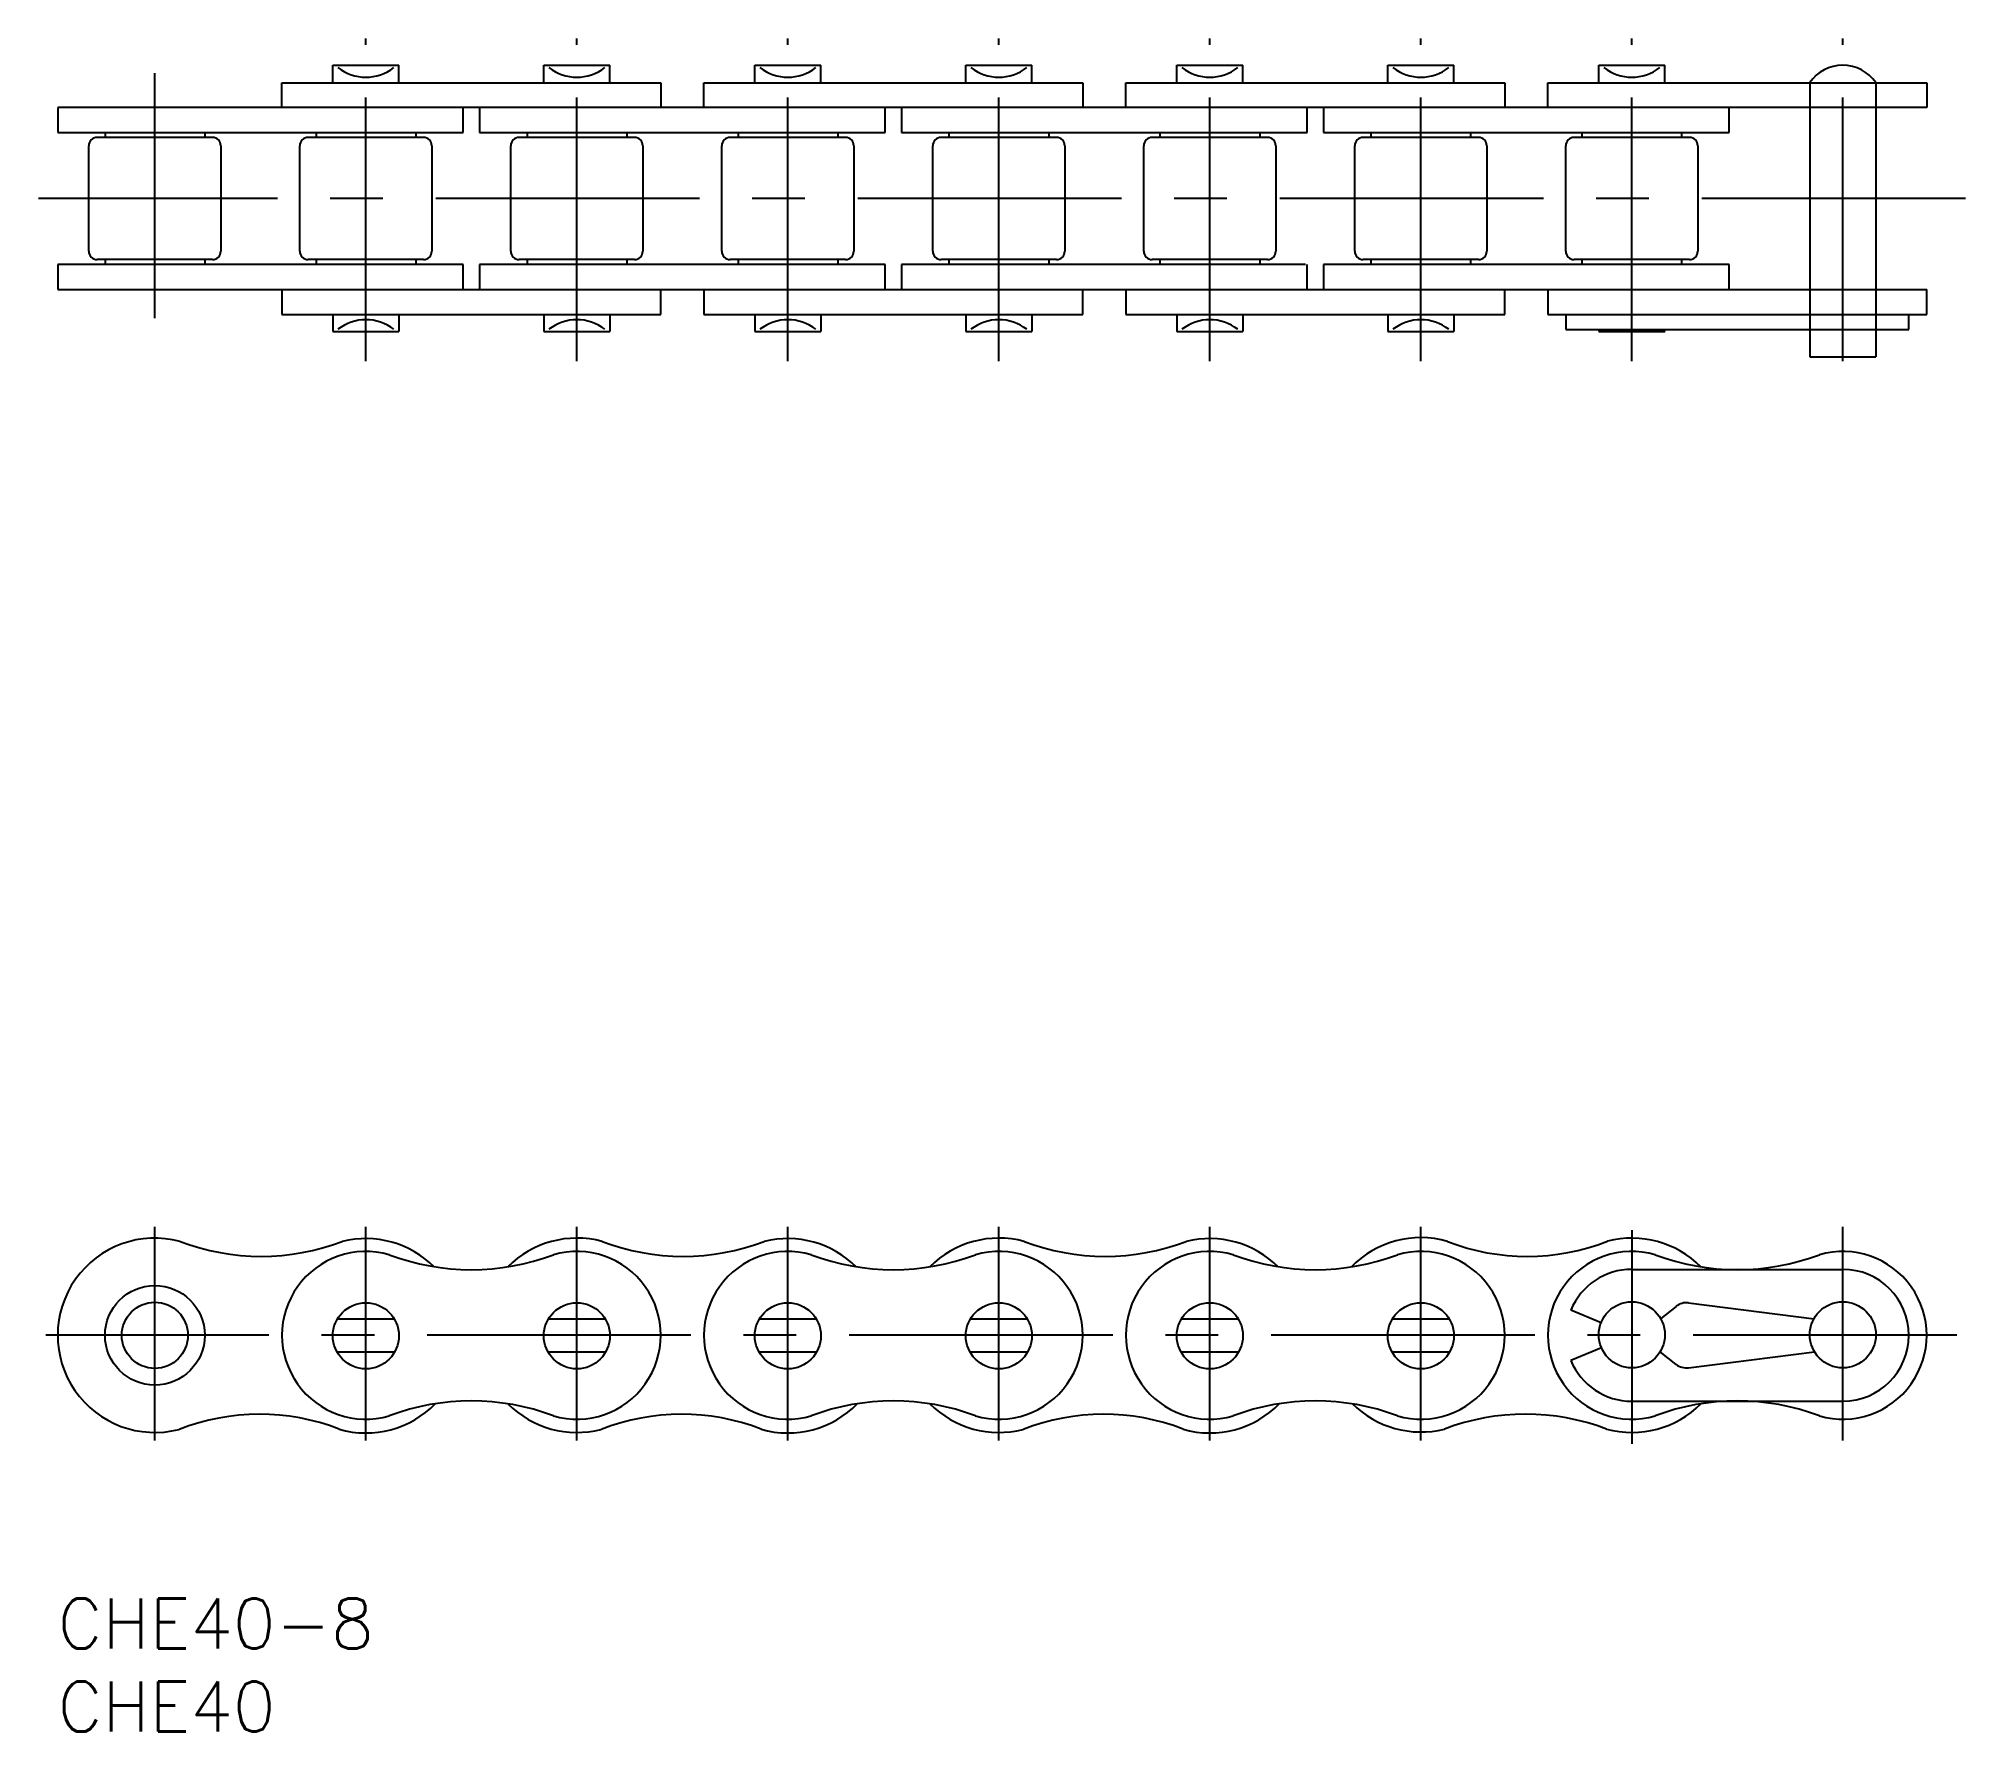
# Model space of a CAD drawing. Extents: x -1 to 115, y -8 to 94.
import ezdxf

# ---------------------------------------------------------------- set-up
doc = ezdxf.new("R2010")
doc.units = 0
doc.header["$LTSCALE"] = 0.5
doc.linetypes.add('CENTER', pattern=[50.8, 31.75, -6.35, 6.35, -6.35])
for name, color, linetype in [('MSM_CENTER', 1, 'CENTER'), ('MSM_CONTINUOUS', 7, 'CONTINUOUS'), ('MSM_PART_NUMBER', 7, 'CONTINUOUS')]:
    doc.layers.add(name, color=color, linetype=linetype)
doc.styles.get("Standard").update_dxf_attribs({"font": 'txt.shx', "height": 3, "bigfont": 'bigfont.shx'})

# ---------------------------------------------------------------- blocks, each defined once
blk = doc.blocks.new('*U3')
at = {"layer": 'MSM_PART_NUMBER'}
blk.add_text('CHE40-8', height=3, dxfattribs=at).set_placement((0, -3))
blk = doc.blocks.new('*U4')
at = {"layer": 'MSM_PART_NUMBER'}
blk.add_text('CHE40', height=3, dxfattribs=at).set_placement((0, -8))

msp = doc.modelspace()

# ---------------------------------------------------------------- linework, layer by layer
at = {"layer": 'MSM_CENTER'}
for p, q in [((18.55, 74.49), (18.55, 93.92)), ((31.25, 74.49), (31.25, 93.92)), ((43.95, 74.49), (43.95, 93.92)), ((56.65, 74.49), (56.65, 93.92)), ((69.35, 74.49), (69.35, 93.92)), ((82.05, 74.49), (82.05, 93.92)), ((94.75, 74.49), (94.75, 93.92)), ((107.45, 74.49), (107.45, 93.92)), ((5.85, 77.08), (5.85, 91.84)), ((114.83, 84.29), (-1.15, 84.29)), ((5.85, 9.52), (5.85, 22.38)), ((18.55, 9.52), (18.55, 22.38)), ((31.25, 9.52), (31.25, 22.38)), ((43.95, 9.52), (43.95, 22.38)), ((56.65, 9.52), (56.65, 22.38)), ((69.35, 9.52), (69.35, 22.38)), ((82.05, 9.52), (82.05, 22.38)), ((94.75, 22.18), (94.75, 9.32)), ((107.45, 9.52), (107.45, 22.38)), ((114.31, 15.85), (-0.72, 15.85))]:
    msp.add_line(p, q, dxfattribs=at)
at = {"layer": 'MSM_CONTINUOUS'}
for p, q in [((16.56, 92.31), (20.53, 92.31)), ((16.56, 91.26), (16.56, 92.31)), ((20.53, 91.26), (20.53, 92.31)), ((29.26, 92.31), (33.23, 92.31)), ((29.26, 91.26), (29.26, 92.31)), ((33.23, 91.26), (33.23, 92.31)), ((41.96, 92.31), (45.93, 92.31)), ((41.96, 91.26), (41.96, 92.31)), ((45.93, 91.26), (45.93, 92.31)), ((54.66, 92.31), (58.63, 92.31)), ((54.66, 91.26), (54.66, 92.31)), ((58.63, 91.26), (58.63, 92.31)), ((67.36, 92.31), (71.33, 92.31)), ((67.36, 91.26), (67.36, 92.31)), ((71.33, 91.26), (71.33, 92.31)), ((80.06, 92.31), (84.03, 92.31)), ((80.06, 91.26), (80.06, 92.31)), ((84.03, 91.26), (84.03, 92.31)), ((92.76, 92.31), (96.73, 92.31)), ((92.76, 91.26), (92.76, 92.31)), ((96.73, 91.26), (96.73, 92.31)), ((13.5, 91.26), (36.3, 91.26)), ((13.5, 89.76), (13.5, 91.26)), ((36.3, 91.26), (36.3, 89.76)), ((38.9, 91.26), (61.7, 91.26)), ((38.9, 89.76), (38.9, 91.26)), ((61.7, 91.26), (61.7, 89.76)), ((64.3, 91.26), (87.1, 91.26)), ((64.3, 89.76), (64.3, 91.26)), ((87.1, 91.26), (87.1, 89.76)), ((89.7, 91.26), (112.5, 91.26)), ((89.7, 89.76), (89.7, 91.26)), ((105.46, 91.26), (105.46, 74.76)), ((109.43, 91.26), (109.43, 74.76)), ((112.5, 91.26), (112.5, 89.76)), ((112.5, 89.76), (0, 89.76)), ((0, 89.76), (0, 88.26)), ((24.4, 88.26), (24.4, 89.76)), ((25.4, 89.76), (25.4, 88.26)), ((49.8, 88.26), (49.8, 89.76)), ((50.8, 89.76), (50.8, 88.26)), ((75.2, 88.26), (75.2, 89.76)), ((76.2, 89.76), (76.2, 88.26)), ((100.6, 88.26), (100.6, 89.76)), ((0, 88.26), (24.4, 88.26)), ((2.85, 88.26), (2.85, 87.96)), ((8.85, 88.26), (8.85, 87.96)), ((15.55, 88.26), (15.55, 87.96)), ((21.55, 88.26), (21.55, 87.96)), ((25.4, 88.26), (49.8, 88.26)), ((28.25, 88.26), (28.25, 87.96)), ((34.25, 88.26), (34.25, 87.96)), ((40.95, 88.26), (40.95, 87.96)), ((46.95, 88.26), (46.95, 87.96)), ((50.8, 88.26), (75.2, 88.26)), ((53.65, 88.26), (53.65, 87.96)), ((59.65, 88.26), (59.65, 87.96)), ((66.35, 88.26), (66.35, 87.96)), ((72.35, 88.26), (72.35, 87.96)), ((76.2, 88.26), (100.6, 88.26)), ((79.05, 88.26), (79.05, 87.96)), ((85.05, 88.26), (85.05, 87.96)), ((91.75, 88.26), (91.75, 87.96)), ((97.75, 88.26), (97.75, 87.96)), ((1.87, 81.11), (1.87, 87.46)), ((9.32, 87.96), (2.37, 87.96)), ((9.82, 87.46), (9.82, 81.11)), ((14.57, 81.11), (14.57, 87.46)), ((22.02, 87.96), (15.07, 87.96)), ((22.52, 87.46), (22.52, 81.11)), ((27.27, 81.11), (27.27, 87.46)), ((34.72, 87.96), (27.77, 87.96)), ((35.22, 87.46), (35.22, 81.11)), ((39.97, 81.11), (39.97, 87.46)), ((47.42, 87.96), (40.47, 87.96)), ((47.92, 87.46), (47.92, 81.11)), ((52.67, 81.11), (52.67, 87.46)), ((60.12, 87.96), (53.17, 87.96)), ((60.62, 87.46), (60.62, 81.11)), ((65.37, 81.11), (65.37, 87.46)), ((72.82, 87.96), (65.87, 87.96)), ((73.32, 87.46), (73.32, 81.11)), ((78.07, 81.11), (78.07, 87.46)), ((85.52, 87.96), (78.57, 87.96)), ((86.02, 87.46), (86.02, 81.11)), ((90.77, 81.11), (90.77, 87.46)), ((98.22, 87.96), (91.27, 87.96)), ((98.72, 87.46), (98.72, 81.11)), ((24.4, 80.31), (0, 80.31)), ((0, 80.31), (0, 78.81)), ((9.32, 80.61), (2.37, 80.61)), ((2.85, 80.61), (2.85, 80.31)), ((8.85, 80.61), (8.85, 80.31)), ((22.02, 80.61), (15.07, 80.61)), ((15.55, 80.61), (15.55, 80.31)), ((21.55, 80.61), (21.55, 80.31)), ((24.4, 78.81), (24.4, 80.31)), ((49.8, 80.31), (25.4, 80.31)), ((25.4, 80.31), (25.4, 78.81)), ((34.72, 80.61), (27.77, 80.61)), ((28.25, 80.61), (28.25, 80.31)), ((34.25, 80.61), (34.25, 80.31)), ((47.42, 80.61), (40.47, 80.61)), ((40.95, 80.61), (40.95, 80.31)), ((46.95, 80.61), (46.95, 80.31)), ((49.8, 78.81), (49.8, 80.31)), ((75.11, 80.31), (50.8, 80.31)), ((50.8, 80.31), (50.8, 78.81)), ((60.12, 80.61), (53.17, 80.61)), ((53.65, 80.61), (53.65, 80.31)), ((59.65, 80.61), (59.65, 80.31)), ((72.82, 80.61), (65.87, 80.61)), ((66.35, 80.61), (66.35, 80.31)), ((72.35, 80.61), (72.35, 80.31)), ((75.2, 78.81), (75.2, 80.31)), ((100.6, 80.31), (76.2, 80.31)), ((76.2, 80.31), (76.2, 78.81)), ((85.52, 80.61), (78.57, 80.61)), ((79.05, 80.61), (79.05, 80.31)), ((85.05, 80.61), (85.05, 80.31)), ((98.22, 80.61), (91.27, 80.61)), ((91.75, 80.61), (91.75, 80.31)), ((97.75, 80.61), (97.75, 80.31)), ((100.6, 78.81), (100.6, 80.31)), ((0, 78.81), (112.5, 78.81)), ((13.5, 78.81), (13.5, 77.31)), ((36.3, 77.31), (36.3, 78.81)), ((38.9, 78.81), (38.9, 77.31)), ((61.7, 77.31), (61.7, 78.81)), ((64.3, 78.81), (64.3, 77.31)), ((87.1, 77.31), (87.1, 78.81)), ((89.7, 78.81), (89.7, 77.31)), ((112.5, 77.31), (112.5, 78.81)), ((13.5, 77.31), (36.3, 77.31)), ((16.56, 77.31), (16.56, 76.27)), ((20.53, 77.31), (20.53, 76.27)), ((29.26, 77.31), (29.26, 76.27)), ((33.23, 77.31), (33.23, 76.27)), ((38.9, 77.31), (61.7, 77.31)), ((41.96, 77.31), (41.96, 76.27)), ((45.93, 77.31), (45.93, 76.27)), ((54.66, 77.31), (54.66, 76.27)), ((58.63, 77.31), (58.63, 76.27)), ((64.3, 77.31), (87.1, 77.31)), ((67.36, 77.31), (67.36, 76.27)), ((71.33, 77.31), (71.33, 76.27)), ((80.06, 77.31), (80.06, 76.27)), ((84.03, 77.31), (84.03, 76.27)), ((89.7, 77.31), (112.5, 77.31)), ((90.78, 77.31), (90.78, 76.41)), ((111.42, 76.41), (111.42, 77.31)), ((16.56, 76.27), (20.53, 76.27)), ((29.26, 76.27), (33.23, 76.27)), ((41.96, 76.27), (45.93, 76.27)), ((54.66, 76.27), (58.63, 76.27)), ((67.36, 76.27), (71.33, 76.27)), ((80.06, 76.27), (84.03, 76.27)), ((90.78, 76.41), (111.42, 76.41)), ((92.76, 76.41), (92.76, 76.27)), ((92.76, 76.27), (96.73, 76.27)), ((96.73, 76.27), (96.73, 76.41)), ((105.46, 74.76), (109.43, 74.76)), ((94.75, 19.82), (107.45, 19.82)), ((97.42, 17.59), (96.48, 16.85)), ((98.16, 17.8), (105.72, 16.85)), ((16.85, 16.85), (20.25, 16.85)), ((29.55, 16.85), (32.95, 16.85)), ((42.25, 16.85), (45.65, 16.85)), ((54.95, 16.85), (58.35, 16.85)), ((67.65, 16.85), (71.05, 16.85)), ((80.35, 16.85), (83.75, 16.85)), ((92.91, 16.61), (91.08, 17.37)), ((92.92, 15.09), (91.08, 14.33)), ((16.82, 14.85), (20.28, 14.85)), ((17.69, 14.85), (17.69, 14.85)), ((29.52, 14.85), (32.98, 14.85)), ((42.22, 14.85), (45.68, 14.85)), ((54.92, 14.85), (58.38, 14.85)), ((67.62, 14.85), (71.08, 14.85)), ((80.32, 14.85), (83.78, 14.85)), ((97.42, 14.1), (96.45, 14.85)), ((98.16, 13.9), (105.75, 14.85)), ((94.75, 11.88), (107.45, 11.88))]:
    msp.add_line(p, q, dxfattribs=at)
for centre, radius in [((5.85, 15.85), 3), ((5.85, 15.85), 1.99), ((18.55, 15.82), 1.99), ((31.25, 15.82), 1.99), ((43.95, 15.82), 1.99), ((56.65, 15.82), 1.99), ((69.35, 15.82), 1.99), ((82.05, 15.82), 1.99), ((94.75, 15.88), 1.99), ((107.45, 15.88), 1.99)]:
    msp.add_circle(centre, radius, dxfattribs=at)
for centre, radius, start, end in [((18.55, 94.33), 2.74, 232.184, 307.921), ((31.25, 94.33), 2.74, 232.184, 307.921), ((43.95, 94.33), 2.74, 232.184, 307.921), ((56.65, 94.33), 2.74, 232.184, 307.921), ((69.35, 94.33), 2.74, 232.184, 307.921), ((82.05, 94.33), 2.74, 232.184, 307.921), ((94.75, 94.33), 2.74, 232.184, 307.921), ((107.45, 89.9), 2.41, 89.983, 145.5459), ((107.44, 89.89), 2.42, 34.6336, 89.8375), ((2.37, 87.46), 0.5, 90, 180), ((9.32, 87.46), 0.5, 0, 90), ((15.07, 87.46), 0.5, 90, 180), ((22.02, 87.46), 0.5, 0, 90), ((27.77, 87.46), 0.5, 90, 180), ((34.72, 87.46), 0.5, 0, 90), ((40.47, 87.46), 0.5, 90, 180), ((47.42, 87.46), 0.5, 0, 90), ((53.17, 87.46), 0.5, 90, 180), ((60.12, 87.46), 0.5, 0, 90), ((65.87, 87.46), 0.5, 90, 180), ((72.82, 87.46), 0.5, 0, 90), ((78.57, 87.46), 0.5, 90, 180), ((85.52, 87.46), 0.5, 0, 90), ((91.27, 87.46), 0.5, 90, 180), ((98.22, 87.46), 0.5, 0, 90), ((2.37, 81.11), 0.5, 180, 270), ((9.32, 81.11), 0.5, 270, 0), ((15.07, 81.11), 0.5, 180, 270), ((22.02, 81.11), 0.5, 270, 0), ((27.77, 81.11), 0.5, 180, 270), ((34.72, 81.11), 0.5, 270, 0), ((40.47, 81.11), 0.5, 180, 270), ((47.42, 81.11), 0.5, 270, 0), ((53.17, 81.11), 0.5, 180, 270), ((60.12, 81.11), 0.5, 270, 0), ((65.87, 81.11), 0.5, 180, 270), ((72.82, 81.11), 0.5, 270, 0), ((78.57, 81.11), 0.5, 180, 270), ((85.52, 81.11), 0.5, 270, 0), ((91.27, 81.11), 0.5, 180, 270), ((98.22, 81.11), 0.5, 270, 0), ((18.55, 74.25), 2.74, 52.079, 127.816), ((31.25, 74.25), 2.74, 52.079, 127.816), ((43.95, 74.25), 2.74, 52.079, 127.816), ((56.65, 74.25), 2.74, 52.079, 127.816), ((69.35, 74.25), 2.74, 52.079, 127.816), ((82.05, 74.25), 2.74, 52.079, 127.816), ((5.85, 15.85), 5.85, 74.971, 284.479), ((12.25, 34.29), 13.69, 249.103, 290.893), ((18.55, 15.85), 5.05, 73.822, 286.189), ((18.55, 15.82), 5.85, 45.048, 104.048), ((31.25, 15.85), 5.85, 74.971, 135.173), ((31.25, 15.85), 5.05, 253.822, 106.178), ((37.65, 34.29), 13.69, 249.103, 290.893), ((43.95, 15.85), 5.05, 73.822, 286.189), ((43.95, 15.82), 5.85, 45.048, 104.048), ((56.65, 15.85), 5.85, 74.971, 135.173), ((56.65, 15.85), 5.05, 253.822, 106.178), ((63.05, 34.29), 13.69, 249.103, 290.893), ((69.35, 15.85), 5.05, 73.822, 286.189), ((69.35, 15.82), 5.85, 45.048, 104.048), ((82.05, 15.88), 5.85, 74.056, 135.781), ((82.05, 15.85), 5.05, 253.822, 106.178), ((88.45, 33.83), 13.23, 248.746, 291.421), ((94.75, 15.85), 5.05, 73.811, 286.178), ((94.75, 15.85), 5.85, 44.8224, 104.479), ((107.45, 15.85), 5.05, 253.822, 106.178), ((24.9, 33.82), 14.02, 249.362, 290.638), ((50.3, 33.82), 14.02, 249.362, 290.638), ((75.7, 33.82), 14.02, 249.362, 290.638), ((94.75, 15.85), 3.97, 90, 157.504), ((101.1, 33.82), 14.02, 249.362, 290.638), ((107.45, 15.85), 3.97, 270, 90), ((98.04, 16.81), 1, 82.875, 128.177), ((94.75, 15.85), 3.97, 202.496, 270), ((98.03, 14.89), 1, 232.431, 277.125), ((18.55, 15.82), 5.85, 254.056, 315.781), ((24.9, -2.12), 14.02, 69.362, 110.638), ((31.25, 15.85), 5.85, 224.827, 284.479), ((43.95, 15.82), 5.85, 254.056, 315.781), ((50.3, -2.12), 14.02, 69.362, 110.638), ((56.65, 15.85), 5.85, 224.827, 284.479), ((69.35, 15.82), 5.85, 254.056, 315.781), ((75.7, -2.12), 14.02, 69.362, 110.638), ((82.05, 15.88), 5.85, 225.048, 284.048), ((94.75, 15.85), 5.85, 254.971, 315.1776), ((101.1, -2.12), 14.02, 69.362, 110.638), ((12.15, -2.13), 13.23, 68.746, 111.421), ((37.55, -2.13), 13.23, 68.746, 111.421), ((62.95, -2.13), 13.23, 68.746, 111.421), ((88.35, -2.59), 13.69, 69.103, 110.893)]:
    msp.add_arc(centre, radius, start, end, dxfattribs=at)

# ---------------------------------------------------------------- block references
for name in ['*U3', '*U4']:
    msp.add_blockref(name, (0, 0), dxfattribs=at)

doc.saveas('drawing.dxf')
